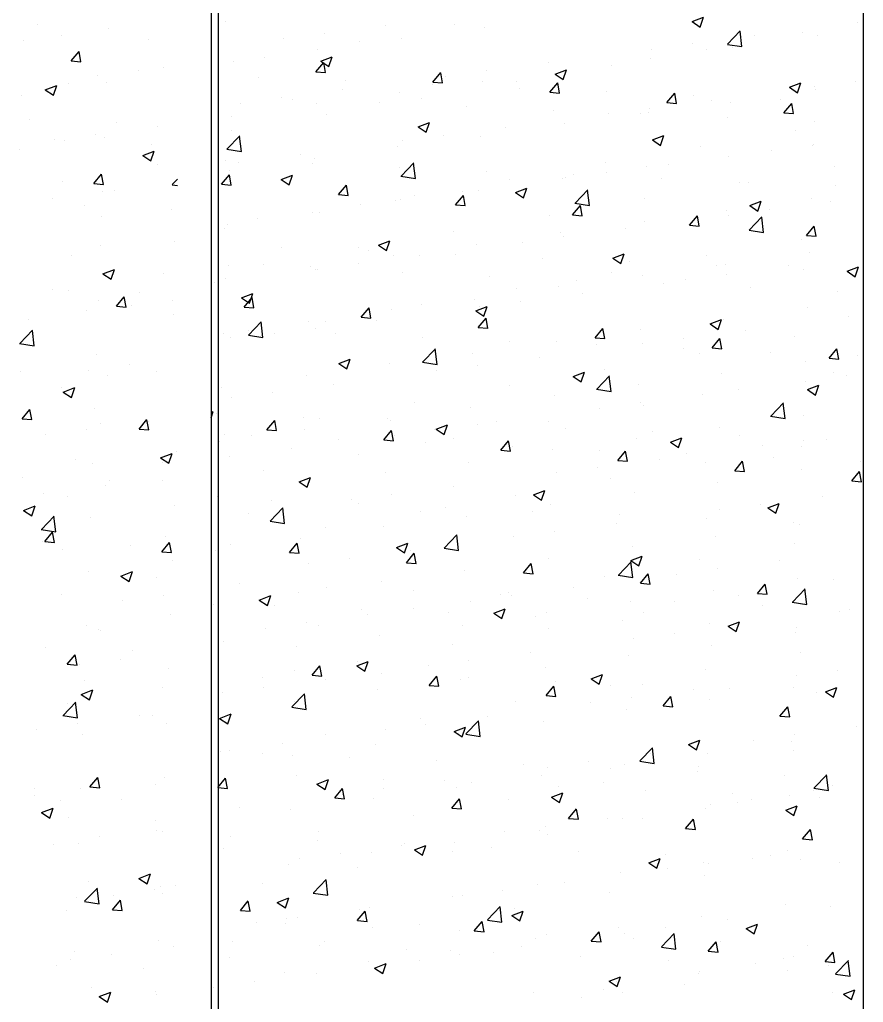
# Model space of a CAD drawing. Header units: millimetres. Extents: x 331487 to 517269, y 198509 to 399936.
# Drawn here: x 419828 to 420346, y 396058 to 396661 of the extents above; entities that cross this region are included whole.
import ezdxf

# ---------------------------------------------------------------- set-up
doc = ezdxf.new("R2010")
doc.units = ezdxf.units.MM
doc.header["$MEASUREMENT"] = 0
doc.layers.add('9th_Column', color=2, linetype='Continuous', lineweight=25)
doc.layers.add('COLUMN', color=6, linetype='Continuous')

msp = doc.modelspace()

# ---------------------------------------------------------------- linework, layer by layer
at = {"layer": '9th_Column'}
msp.add_line((419950.13, 398049.03), (419950.13, 392649.03), dxfattribs=at)
at = {"layer": 'COLUMN'}
for p, q in [((419945.71, 399936.48), (419945.71, 381283.05)), ((420345.71, 381283.05), (420345.71, 399936.48))]:
    msp.add_line(p, q, dxfattribs=at)
at = {"layer": 'COLUMN', "color": 2, "linetype": 'Continuous'}
for p, q in [((420240.71, 396659.58), (420247.71, 396662.27)), ((420245.68, 396656.22), (420247.71, 396662.27)), ((419839.28, 396657.57), (419839.28, 396657.57)), ((419882.83, 396655.32), (419882.83, 396655.32)), ((419954.35, 396659.47), (419954.35, 396659.47)), ((420052.89, 396657.18), (420052.89, 396657.18)), ((420094.94, 396657.54), (420094.94, 396657.54)), ((420113.16, 396655.89), (420113.16, 396655.89)), ((420240.71, 396659.58), (420245.68, 396656.23)), ((420341.87, 396659.24), (420341.87, 396659.24)), ((419854.01, 396650.9), (419854.01, 396650.9)), ((420015.02, 396652.19), (420015.02, 396652.19)), ((420062.65, 396649.48), (420062.65, 396649.48)), ((420262.42, 396645.68), (420270.21, 396653.8)), ((420271.23, 396644.21), (420270.12, 396653.7)), ((420278.71, 396650.93), (420278.71, 396650.93)), ((420308.09, 396652.57), (420308.09, 396652.57)), ((420317.68, 396651.03), (420317.68, 396651.03)), ((419830.89, 396647.82), (419830.89, 396647.82)), ((419907.39, 396648.65), (419907.39, 396648.65)), ((419989.99, 396648.9), (419989.99, 396648.9)), ((420036.63, 396647.53), (420036.63, 396647.53)), ((420240.84, 396645.94), (420240.84, 396645.94)), ((420262.34, 396645.59), (420271.23, 396644.21)), ((420265.74, 396643.54), (420265.74, 396643.54)), ((419859.96, 396635.48), (419864.78, 396641.22)), ((419865.93, 396634.95), (419864.78, 396641.22)), ((419978.31, 396637.52), (419978.31, 396637.52)), ((420011.31, 396642.44), (420011.31, 396642.44)), ((420012.97, 396635.34), (420019.98, 396638.02)), ((420017.94, 396631.98), (420019.97, 396638.02)), ((420215.8, 396642.65), (420215.8, 396642.65)), ((420249.77, 396642.56), (420249.77, 396642.56)), ((419859.96, 396635.48), (419865.94, 396634.96)), ((419916.85, 396631.53), (419916.85, 396631.53)), ((419959.37, 396634.95), (419959.37, 396634.95)), ((420010.04, 396628.79), (420014.86, 396634.53)), ((420012.97, 396635.34), (420017.95, 396631.98)), ((420016.01, 396628.26), (420014.85, 396634.52)), ((420152.65, 396634.33), (420152.65, 396634.33)), ((420191.45, 396632.55), (420191.45, 396632.55)), ((420215.23, 396637.14), (420215.23, 396637.14)), ((419876.13, 396626.45), (419876.13, 396626.45)), ((419901.16, 396629.74), (419901.16, 396629.74)), ((419974.63, 396625.48), (419974.63, 396625.48)), ((420010.04, 396628.79), (420016.01, 396628.26)), ((420081.76, 396622.51), (420086.58, 396628.26)), ((420087.73, 396621.98), (420086.58, 396628.25)), ((420089.74, 396626.05), (420089.74, 396626.05)), ((420114.78, 396629.35), (420114.78, 396629.35)), ((420156.69, 396627.33), (420163.69, 396630.02)), ((420156.69, 396627.33), (420161.66, 396623.97)), ((420161.66, 396623.97), (420163.68, 396630.01)), ((420163.88, 396630.09), (420163.88, 396630.09)), ((419844.12, 396617.79), (419851.12, 396620.48)), ((419849.09, 396614.44), (419851.12, 396620.48)), ((419858.53, 396621.52), (419858.53, 396621.52)), ((419881.61, 396622.03), (419881.61, 396622.03)), ((420028.01, 396623.22), (420028.01, 396623.22)), ((420081.39, 396620.97), (420081.39, 396620.97)), ((420081.76, 396622.51), (420087.74, 396621.99)), ((420111.95, 396622.6), (420111.95, 396622.6)), ((420133.14, 396622.54), (420133.14, 396622.54)), ((420153.49, 396616.24), (420158.31, 396621.98)), ((420159.46, 396615.71), (420158.3, 396621.97)), ((420300.4, 396619.32), (420307.4, 396622.01)), ((420300.4, 396619.32), (420305.37, 396615.96)), ((420305.37, 396615.96), (420307.4, 396622.01)), ((420315.56, 396619.8), (420315.56, 396619.8)), ((420340.59, 396623.1), (420340.59, 396623.1)), ((419829.67, 396614.53), (419829.67, 396614.53)), ((419844.12, 396617.79), (419849.09, 396614.44)), ((420026.59, 396617.74), (420026.59, 396617.74)), ((420061.44, 396616.19), (420061.44, 396616.19)), ((420134.78, 396618.71), (420134.78, 396618.71)), ((420153.49, 396616.24), (420159.46, 396615.71)), ((420188.16, 396616.46), (420188.16, 396616.46)), ((420225.21, 396609.96), (420230.03, 396615.71)), ((420231.19, 396609.43), (420230.03, 396615.7)), ((420241.54, 396614.2), (420241.54, 396614.2)), ((420316.46, 396617.75), (420316.46, 396617.75)), ((419963.68, 396609.45), (419963.68, 396609.45)), ((419988.71, 396612.75), (419988.71, 396612.75)), ((419995.71, 396612.05), (419995.71, 396612.05)), ((420010.09, 396609.15), (420010.09, 396609.15)), ((420049.1, 396609.79), (420049.1, 396609.79)), ((420074.82, 396612.53), (420074.82, 396612.53)), ((420102.48, 396607.54), (420102.48, 396607.54)), ((420225.21, 396609.96), (420231.19, 396609.44)), ((420252.4, 396611.49), (420252.4, 396611.49)), ((420264.52, 396610.25), (420264.52, 396610.25)), ((420294.92, 396611.95), (420294.92, 396611.95)), ((420296.94, 396603.69), (420301.76, 396609.43)), ((420302.91, 396603.16), (420301.76, 396609.42)), ((419958.15, 396601.66), (419958.15, 396601.66)), ((420016.5, 396602.52), (420016.5, 396602.52)), ((420155.86, 396605.28), (420155.86, 396605.28)), ((420189.5, 396603.21), (420189.5, 396603.21)), ((420209.24, 396603.03), (420209.24, 396603.03)), ((420214.01, 396603.85), (420214.01, 396603.85)), ((420214.53, 396606.5), (420214.53, 396606.5)), ((420296.94, 396603.69), (420302.92, 396603.16)), ((419834.53, 396599.8), (419834.53, 396599.8)), ((419887.91, 396597.55), (419887.91, 396597.55)), ((419912.73, 396595.29), (419912.73, 396595.29)), ((420072.66, 396595.07), (420079.67, 396597.76)), ((420072.66, 396595.07), (420077.64, 396591.72)), ((420077.63, 396591.72), (420079.66, 396597.76)), ((420162.67, 396596.8), (420162.67, 396596.8)), ((420262.63, 396600.77), (420262.63, 396600.77)), ((420316.01, 396598.51), (420316.01, 396598.51)), ((419874.85, 396590.3), (419874.85, 396590.3)), ((419955.51, 396581.37), (419963.3, 396589.49)), ((419958.18, 396592.51), (419958.18, 396592.51)), ((419964.31, 396579.9), (419963.21, 396589.4)), ((420088.47, 396589.91), (420088.47, 396589.91)), ((420110.73, 396589.31), (420110.73, 396589.31)), ((420126.34, 396594.89), (420126.34, 396594.89)), ((420216.38, 396587.07), (420223.38, 396589.75)), ((420221.35, 396583.71), (420223.37, 396589.75)), ((420303.96, 396592.91), (420303.96, 396592.91)), ((419849.82, 396587.01), (419849.82, 396587.01)), ((419855.62, 396586.37), (419855.62, 396586.37)), ((419880.4, 396588.74), (419880.4, 396588.74)), ((419909, 396584.11), (419909, 396584.11)), ((420063.43, 396586.61), (420063.43, 396586.61)), ((420216.38, 396587.07), (420221.35, 396583.71)), ((420314.29, 396583.66), (420314.29, 396583.66)), ((420315.25, 396584.46), (420315.25, 396584.46)), ((419828.46, 396581.24), (419828.46, 396581.24)), ((419903.81, 396577.53), (419910.81, 396580.22)), ((419903.81, 396577.53), (419908.78, 396574.18)), ((419908.78, 396574.17), (419910.81, 396580.22)), ((419955.42, 396581.28), (419964.32, 396579.9)), ((420000.28, 396578.3), (420000.28, 396578.3)), ((420060.22, 396582.91), (420060.22, 396582.91)), ((420245.64, 396582.9), (420245.64, 396582.9)), ((420289.25, 396580.36), (420289.25, 396580.36)), ((419912.72, 396571.86), (419912.72, 396571.86)), ((419954.73, 396574.65), (419954.73, 396574.65)), ((419962.41, 396573.31), (419962.41, 396573.31)), ((420008.12, 396572.39), (420008.12, 396572.39)), ((420008.88, 396575.86), (420008.88, 396575.86)), ((420062.23, 396564.82), (420070.02, 396572.94)), ((420071.04, 396563.35), (420069.93, 396572.84)), ((420187.33, 396572.89), (420187.33, 396572.89)), ((420226.1, 396572.05), (420226.1, 396572.05)), ((420263.31, 396576.96), (420263.31, 396576.96)), ((419873.84, 396560.26), (419878.66, 396566)), ((419879.81, 396559.73), (419878.65, 396566)), ((419952.18, 396559.84), (419957.01, 396565.59)), ((419956.94, 396568.37), (419956.94, 396568.37)), ((419958.16, 396559.31), (419957, 396565.58)), ((419988.64, 396562.82), (419995.64, 396565.51)), ((419993.61, 396559.46), (419995.64, 396565.51)), ((420061.5, 396570.14), (420061.5, 396570.14)), ((420114.88, 396567.88), (420114.88, 396567.88)), ((420168.26, 396565.63), (420168.26, 396565.63)), ((420188.22, 396567.06), (420188.22, 396567.06)), ((420212.8, 396570.56), (420212.8, 396570.56)), ((420327.92, 396570.95), (420327.92, 396570.95)), ((419854.4, 396561.85), (419854.4, 396561.85)), ((419873.84, 396560.26), (419879.81, 396559.74)), ((419921.84, 396559.57), (419925.13, 396559.06)), ((419921.93, 396559.66), (419925.13, 396563)), ((419952.18, 396559.84), (419958.16, 396559.32)), ((419988.64, 396562.82), (419993.62, 396559.47)), ((420023.91, 396553.57), (420028.73, 396559.31)), ((420029.88, 396553.04), (420028.73, 396559.3)), ((420062.15, 396564.73), (420071.04, 396563.35)), ((420129.01, 396562.88), (420129.01, 396562.88)), ((420161.45, 396563.52), (420161.45, 396563.52)), ((420163.19, 396563.76), (420163.19, 396563.76)), ((420221.65, 396563.37), (420221.65, 396563.37)), ((420269.61, 396560.94), (420269.61, 396560.94)), ((420275.03, 396561.12), (420275.03, 396561.12)), ((419879.18, 396555.45), (419879.18, 396555.45)), ((419886.42, 396555.85), (419886.42, 396555.85)), ((420023.91, 396553.57), (420029.89, 396553.04)), ((420095.64, 396547.29), (420100.46, 396553.04)), ((420100.04, 396555.45), (420100.04, 396555.45)), ((420101.61, 396546.76), (420100.45, 396553.03)), ((420109.51, 396556.02), (420109.51, 396556.02)), ((420132.36, 396554.81), (420139.36, 396557.5)), ((420132.36, 396554.81), (420137.33, 396551.46)), ((420137.32, 396551.46), (420139.35, 396557.5)), ((420168.96, 396548.27), (420176.75, 396556.38)), ((420177.76, 396546.8), (420176.66, 396556.29)), ((420328.41, 396558.86), (420328.41, 396558.86)), ((419848.55, 396550.86), (419848.55, 396550.86)), ((420037.13, 396547.17), (420037.13, 396547.17)), ((420059, 396549.62), (420059, 396549.62)), ((420062.16, 396550.46), (420062.16, 396550.46)), ((420070.69, 396552.87), (420070.69, 396552.87)), ((420095.64, 396547.29), (420101.61, 396546.77)), ((420168.87, 396548.17), (420177.76, 396546.79)), ((420211.29, 396550.93), (420211.29, 396550.93)), ((420276.07, 396546.8), (420283.07, 396549.49)), ((420281.04, 396543.45), (420283.07, 396549.49)), ((420314.03, 396551.17), (420314.03, 396551.17)), ((420325.85, 396549.2), (420325.85, 396549.2)), ((419868.02, 396546.72), (419868.02, 396546.72)), ((419921.4, 396544.46), (419921.4, 396544.46)), ((420007.66, 396542.57), (420007.66, 396542.57)), ((420012.37, 396542.85), (420012.37, 396542.85)), ((420152.97, 396540.92), (420152.97, 396540.92)), ((420167.36, 396541.02), (420172.18, 396546.76)), ((420167.36, 396541.02), (420173.34, 396540.49)), ((420173.34, 396540.49), (420172.18, 396546.75)), ((420262.09, 396543.67), (420262.09, 396543.67)), ((420262.95, 396540.92), (420262.95, 396540.92)), ((420276.07, 396546.8), (420281.04, 396543.45)), ((420287.98, 396544.22), (420287.98, 396544.22)), ((419878.36, 396539.9), (419878.36, 396539.9)), ((419955.72, 396535.08), (419955.72, 396535.08)), ((419973.97, 396538.85), (419973.97, 396538.85)), ((420211.58, 396537.27), (420211.58, 396537.27)), ((420239.09, 396534.74), (420243.91, 396540.49)), ((420245.06, 396534.21), (420243.91, 396540.48)), ((420275.68, 396531.71), (420283.47, 396539.83)), ((420284.49, 396530.24), (420283.38, 396539.74)), ((419954.05, 396532.84), (419954.05, 396532.84)), ((420094.65, 396530.91), (420094.65, 396530.91)), ((420160.24, 396530.23), (420160.24, 396530.23)), ((420199.79, 396532.61), (420199.79, 396532.61)), ((420239.09, 396534.74), (420245.07, 396534.22)), ((420275.59, 396531.62), (420284.49, 396530.24)), ((420310.81, 396528.47), (420315.64, 396534.21)), ((420316.79, 396527.94), (420315.63, 396534.2)), ((419923.27, 396524.72), (419923.27, 396524.72)), ((420048.33, 396522.56), (420055.33, 396525.25)), ((420053.3, 396519.2), (420055.33, 396525.25)), ((420136.88, 396524.32), (420136.88, 396524.32)), ((420161.92, 396527.62), (420161.92, 396527.62)), ((420307.8, 396525.94), (420307.8, 396525.94)), ((420310.81, 396528.47), (420316.79, 396527.94)), ((419877.96, 396522.16), (419877.96, 396522.16)), ((419988.64, 396521.29), (419988.64, 396521.29)), ((420036.33, 396520.9), (420036.33, 396520.9)), ((420042.03, 396519.04), (420042.03, 396519.04)), ((420048.33, 396522.56), (420053.31, 396519.2)), ((420095.41, 396516.78), (420095.41, 396516.78)), ((420108.3, 396522.73), (420108.3, 396522.73)), ((420192.05, 396514.55), (420199.05, 396517.24)), ((420197.02, 396511.19), (420199.04, 396517.24)), ((420312.81, 396517.88), (420312.81, 396517.88)), ((419860.11, 396516.4), (419860.11, 396516.4)), ((419978.01, 396510.89), (419978.01, 396510.89)), ((420035.86, 396511.02), (420035.86, 396511.02)), ((420057.79, 396516.33), (420057.79, 396516.33)), ((420073.73, 396516.01), (420073.73, 396516.01)), ((420148.79, 396514.53), (420148.79, 396514.53)), ((420192.05, 396514.55), (420197.02, 396511.2)), ((420202.17, 396512.27), (420202.17, 396512.27)), ((420249.48, 396515.93), (420249.48, 396515.93)), ((419879.48, 396505.02), (419886.48, 396507.7)), ((419879.48, 396505.02), (419884.45, 396501.66)), ((419884.45, 396501.66), (419886.47, 396507.7)), ((419916.55, 396504.9), (419916.55, 396504.9)), ((419956.35, 396510.12), (419956.35, 396510.12)), ((420006.44, 396509.29), (420006.44, 396509.29)), ((420009.73, 396507.86), (420009.73, 396507.86)), ((420010.82, 396507.73), (420010.82, 396507.73)), ((420063.11, 396505.61), (420063.11, 396505.61)), ((420191.16, 396505.92), (420191.16, 396505.92)), ((420255.55, 396510.02), (420255.55, 396510.02)), ((420260.88, 396510.38), (420260.88, 396510.38)), ((420261.67, 396504.77), (420261.67, 396504.77)), ((420299.55, 396509.76), (420299.55, 396509.76)), ((420308.94, 396507.76), (420308.94, 396507.76)), ((420335.76, 396506.54), (420342.76, 396509.23)), ((420335.76, 396506.54), (420340.73, 396503.19)), ((420340.73, 396503.19), (420342.76, 396509.23)), ((419947.67, 396499.41), (419947.67, 396499.41)), ((419954.51, 396501.79), (419954.51, 396501.79)), ((420116.49, 396503.35), (420116.49, 396503.35)), ((420169.88, 396501.09), (420169.88, 396501.09)), ((420210.36, 396503.98), (420210.36, 396503.98)), ((420223.26, 396498.84), (420223.26, 396498.84)), ((420236.64, 396501.48), (420236.64, 396501.48)), ((419848.55, 396495.62), (419848.55, 396495.62)), ((419858.23, 396494.89), (419858.23, 396494.89)), ((419901.93, 396493.36), (419901.93, 396493.36)), ((419964.31, 396490.31), (419971.31, 396492.99)), ((419969.28, 396486.95), (419971.31, 396492.99)), ((420132.84, 396495.91), (420132.84, 396495.91)), ((420159.02, 396496.94), (420159.02, 396496.94)), ((420173.48, 396493.16), (420173.48, 396493.16)), ((420276.64, 396496.58), (420276.64, 396496.58)), ((420330.02, 396494.33), (420330.02, 396494.33)), ((419876.75, 396488.87), (419876.75, 396488.87)), ((419887.71, 396485.04), (419892.53, 396490.79)), ((419893.68, 396484.51), (419892.53, 396490.78)), ((419921.99, 396488.57), (419921.99, 396488.57)), ((419964.31, 396490.31), (419969.29, 396486.95)), ((419966.06, 396484.62), (419970.88, 396490.37)), ((419972.03, 396484.09), (419970.88, 396490.36)), ((420107.08, 396489.44), (420107.08, 396489.44)), ((420135.61, 396488.18), (420135.61, 396488.18)), ((419869.63, 396482.18), (419869.63, 396482.18)), ((419887.71, 396485.04), (419893.69, 396484.52)), ((419896.96, 396485.28), (419896.96, 396485.28)), ((419966.06, 396484.62), (419972.04, 396484.1)), ((420037.79, 396478.35), (420042.61, 396484.09)), ((420043.76, 396477.82), (420042.6, 396484.09)), ((420056.57, 396483.04), (420056.57, 396483.04)), ((420074.52, 396485.9), (420074.52, 396485.9)), ((420108.02, 396482.3), (420115.03, 396484.99)), ((420108.02, 396482.3), (420113, 396478.94)), ((420110.58, 396484.88), (420110.58, 396484.88)), ((420112.99, 396478.94), (420115.02, 396484.98)), ((420311.6, 396484.59), (420311.6, 396484.59)), ((419833.8, 396476.96), (419833.8, 396476.96)), ((419923.01, 396479.93), (419923.01, 396479.93)), ((419968.77, 396467.41), (419976.56, 396475.52)), ((419977.57, 396465.94), (419976.47, 396475.43)), ((420005.23, 396476), (420005.23, 396476)), ((420016.2, 396475.89), (420016.2, 396475.89)), ((420037.79, 396478.35), (420043.76, 396477.83)), ((420047.42, 396476.57), (420047.42, 396476.57)), ((420109.51, 396472.07), (420114.33, 396477.82)), ((420115.49, 396471.54), (420114.33, 396477.81)), ((420251.74, 396474.29), (420258.74, 396476.98)), ((420256.71, 396470.93), (420258.73, 396476.98)), ((420259.66, 396477.09), (420259.66, 396477.09)), ((420336.39, 396478.63), (420336.39, 396478.63)), ((419828.46, 396462.25), (419836.25, 396470.37)), ((419837.27, 396460.78), (419836.16, 396470.28)), ((419968.75, 396470.46), (419968.75, 396470.46)), ((420009.55, 396471.58), (420009.55, 396471.58)), ((420109.51, 396472.07), (420115.49, 396471.55)), ((420181.24, 396465.8), (420186.06, 396471.54)), ((420187.21, 396465.27), (420186.05, 396471.54)), ((420209.15, 396470.69), (420209.15, 396470.69)), ((420251.74, 396474.29), (420256.71, 396470.93)), ((420273.24, 396470.32), (420273.24, 396470.32)), ((419953.29, 396468.5), (419953.29, 396468.5)), ((419957.89, 396465.88), (419957.89, 396465.88)), ((419968.68, 396467.31), (419977.57, 396465.93)), ((419984.51, 396468.29), (419984.51, 396468.29)), ((420022.13, 396468.21), (420022.13, 396468.21)), ((420075.51, 396465.95), (420075.51, 396465.95)), ((420128.9, 396463.7), (420128.9, 396463.7)), ((420157.8, 396463.65), (420157.8, 396463.65)), ((420181.24, 396465.8), (420187.21, 396465.27)), ((420235.37, 396465.33), (420235.37, 396465.33)), ((420252.96, 396459.52), (420257.78, 396465.27)), ((420258.94, 396458.99), (420257.78, 396465.26)), ((420303.67, 396466.28), (420303.67, 396466.28)), ((419828.38, 396462.16), (419837.27, 396460.78)), ((420075.49, 396450.85), (420083.28, 396458.97)), ((420084.3, 396449.38), (420083.19, 396458.88)), ((420182.28, 396461.44), (420182.28, 396461.44)), ((420210.33, 396462.04), (420210.33, 396462.04)), ((420235.66, 396459.19), (420235.66, 396459.19)), ((420252.96, 396459.52), (420258.94, 396459)), ((420289.04, 396456.93), (420289.04, 396456.93)), ((420324.69, 396453.25), (420329.51, 396458.99)), ((420330.66, 396452.72), (420329.51, 396458.98)), ((419875.53, 396455.58), (419875.53, 396455.58)), ((420024, 396450.04), (420031, 396452.73)), ((420028.97, 396446.69), (420031, 396452.73)), ((420075.4, 396450.76), (420084.3, 396449.38)), ((420105.87, 396456.15), (420105.87, 396456.15)), ((420147.18, 396453.72), (420147.18, 396453.72)), ((420245.35, 396456.27), (420245.35, 396456.27)), ((420310.38, 396451.3), (420310.38, 396451.3)), ((420324.69, 396453.25), (420330.67, 396452.72)), ((420342.42, 396454.67), (420342.42, 396454.67)), ((419828.65, 396444.79), (419828.65, 396444.79)), ((419870.65, 396445.84), (419870.65, 396445.84)), ((419895.69, 396449.13), (419895.69, 396449.13)), ((419912.42, 396445.23), (419912.42, 396445.23)), ((420024, 396450.04), (420028.98, 396446.69)), ((420055.36, 396449.75), (420055.36, 396449.75)), ((420084.27, 396445.44), (420084.27, 396445.44)), ((420109.3, 396448.74), (420109.3, 396448.74)), ((420167.71, 396442.04), (420174.72, 396444.72)), ((420172.68, 396438.68), (420174.71, 396444.72)), ((420187.03, 396446.26), (420187.03, 396446.26)), ((419882.03, 396442.53), (419882.03, 396442.53)), ((420004.01, 396442.71), (420004.01, 396442.71)), ((420167.71, 396442.04), (420172.69, 396438.68)), ((420182.22, 396434.3), (420190.01, 396442.42)), ((420191.02, 396432.83), (420189.92, 396442.33)), ((420258.44, 396443.8), (420258.44, 396443.8)), ((420310.09, 396439.19), (420310.09, 396439.19)), ((420327.63, 396444.32), (420327.63, 396444.32)), ((420335.12, 396442.49), (420335.12, 396442.49)), ((419854.1, 396435.22), (419854.1, 396435.22)), ((419855.15, 396432.5), (419862.15, 396435.19)), ((419855.15, 396432.5), (419860.12, 396429.15)), ((419860.12, 396429.14), (419862.14, 396435.19)), ((419952.07, 396435.21), (419952.07, 396435.21)), ((420021.11, 396437.13), (420021.11, 396437.13)), ((420128.71, 396436.25), (420128.71, 396436.25)), ((420182.13, 396434.21), (420191.02, 396432.83)), ((420207.93, 396437.4), (420207.93, 396437.4)), ((420269.31, 396434.31), (420269.31, 396434.31)), ((420311.43, 396434.03), (420318.43, 396436.71)), ((420311.43, 396434.03), (420316.4, 396430.67)), ((420316.4, 396430.67), (420318.42, 396436.71)), ((419958.21, 396428.85), (419958.21, 396428.85)), ((419983.24, 396432.14), (419983.24, 396432.14)), ((420156.59, 396430.36), (420156.59, 396430.36)), ((420246.93, 396430.88), (420246.93, 396430.88)), ((419829.86, 396416.1), (419834.68, 396421.84)), ((419835.83, 396415.57), (419834.68, 396421.83)), ((419874.32, 396422.29), (419874.32, 396422.29)), ((419945.71, 396419.99), (419946.98, 396420.48)), ((419945.71, 396416.7), (419946.98, 396420.48)), ((420070.39, 396426.24), (420070.39, 396426.24)), ((420104.65, 396422.86), (420104.65, 396422.86)), ((420184.02, 396422.6), (420184.02, 396422.6)), ((420209.06, 396425.89), (420209.06, 396425.89)), ((420210.99, 396424.3), (420210.99, 396424.3)), ((420288.94, 396417.75), (420296.73, 396425.87)), ((420297.74, 396416.28), (420296.64, 396425.78)), ((419829.86, 396416.1), (419835.84, 396415.57)), ((419901.59, 396409.82), (419906.41, 396415.57)), ((419907.56, 396409.29), (419906.4, 396415.56)), ((419907.25, 396414.68), (419907.25, 396414.68)), ((419949.27, 396419.36), (419949.27, 396419.36)), ((419979.93, 396409.4), (419984.76, 396415.15)), ((419985.91, 396408.87), (419984.75, 396415.14)), ((420002.66, 396417.11), (420002.66, 396417.11)), ((420012.08, 396416.23), (420012.08, 396416.23)), ((420054.14, 396416.46), (420054.14, 396416.46)), ((420056.04, 396414.85), (420056.04, 396414.85)), ((420288.85, 396417.66), (420297.75, 396416.28)), ((420309.17, 396418.01), (420309.17, 396418.01)), ((419869.38, 396409.69), (419869.38, 396409.69)), ((419878.06, 396413.27), (419878.06, 396413.27)), ((419901.59, 396409.82), (419907.56, 396409.3)), ((419979.93, 396409.4), (419985.91, 396408.88)), ((420002.8, 396409.42), (420002.8, 396409.42)), ((420051.66, 396403.13), (420056.48, 396408.87)), ((420057.63, 396402.6), (420056.48, 396408.87)), ((420083, 396409.3), (420083, 396409.3)), ((420083.69, 396409.78), (420090.69, 396412.47)), ((420083.69, 396409.78), (420088.67, 396406.43)), ((420088.66, 396406.43), (420090.69, 396412.47)), ((420109.42, 396412.6), (420109.42, 396412.6)), ((420120.87, 396414.28), (420120.87, 396414.28)), ((420152.67, 396414.29), (420152.67, 396414.29)), ((420162.8, 396410.34), (420162.8, 396410.34)), ((420257.23, 396410.51), (420257.23, 396410.51)), ((419844.35, 396406.4), (419844.35, 396406.4)), ((419953.76, 396406.21), (419953.76, 396406.21)), ((419970.36, 396405.93), (419970.36, 396405.93)), ((420023.74, 396403.68), (420023.74, 396403.68)), ((420051.66, 396403.13), (420057.64, 396402.61)), ((420057.96, 396406), (420057.96, 396406)), ((420094.36, 396404.28), (420094.36, 396404.28)), ((420123.39, 396396.85), (420128.21, 396402.6)), ((420129.36, 396396.32), (420128.2, 396402.59)), ((420206.72, 396404.11), (420206.72, 396404.11)), ((420216.19, 396408.09), (420216.19, 396408.09)), ((420227.41, 396401.77), (420234.41, 396404.46)), ((420232.37, 396398.42), (420234.4, 396404.46)), ((420269.57, 396405.83), (420269.57, 396405.83)), ((420308.81, 396403.05), (420308.81, 396403.05)), ((420322.95, 396403.58), (420322.95, 396403.58)), ((419950.86, 396401.92), (419950.86, 396401.92)), ((419994.81, 396397.69), (419994.81, 396397.69)), ((420077.12, 396401.42), (420077.12, 396401.42)), ((420123.39, 396396.85), (420129.36, 396396.33)), ((420130.51, 396399.16), (420130.51, 396399.16)), ((420155.37, 396397.07), (420155.37, 396397.07)), ((420183.89, 396396.91), (420183.89, 396396.91)), ((420195.11, 396390.58), (420199.93, 396396.32)), ((420201.09, 396390.05), (420199.93, 396396.32)), ((420227.41, 396401.77), (420232.38, 396398.42)), ((420283.78, 396399.75), (420283.78, 396399.75)), ((420307.5, 396399.32), (420307.5, 396399.32)), ((419862.56, 396391.43), (419862.56, 396391.43)), ((419914.84, 396392.24), (419921.84, 396394.93)), ((419914.84, 396392.24), (419919.81, 396388.88)), ((419919.81, 396388.88), (419921.83, 396394.93)), ((419924.44, 396396.04), (419924.44, 396396.04)), ((419956.93, 396392.7), (419956.93, 396392.7)), ((420036.04, 396394.27), (420036.04, 396394.27)), ((420195.11, 396390.58), (420201.09, 396390.06)), ((420220.62, 396391.44), (420220.62, 396391.44)), ((420237.27, 396394.65), (420237.27, 396394.65)), ((420290.65, 396392.4), (420290.65, 396392.4)), ((419873.1, 396389), (419873.1, 396389)), ((419915.94, 396389.18), (419915.94, 396389.18)), ((419977.72, 396384.26), (419977.72, 396384.26)), ((420103.43, 396389.57), (420103.43, 396389.57)), ((420182.75, 396386.45), (420182.75, 396386.45)), ((420249.18, 396389.3), (420249.18, 396389.3)), ((420266.84, 396384.3), (420271.66, 396390.05)), ((420266.84, 396384.3), (420272.82, 396383.78)), ((420272.81, 396383.77), (420271.66, 396390.04)), ((420307.95, 396384.72), (420307.95, 396384.72)), ((420344.04, 396390.14), (420344.04, 396390.14)), ((419830.26, 396380.25), (419830.26, 396380.25)), ((419916.26, 396378.27), (419916.26, 396378.27)), ((419999.67, 396377.53), (420006.67, 396380.22)), ((420004.64, 396374.17), (420006.67, 396380.22)), ((420052.92, 396383.17), (420052.92, 396383.17)), ((420157.72, 396383.16), (420157.72, 396383.16)), ((420190.86, 396379.29), (420190.86, 396379.29)), ((420338.56, 396378.03), (420343.39, 396383.77)), ((420344.54, 396377.5), (420343.38, 396383.77)), ((419880.95, 396375.24), (419880.95, 396375.24)), ((419883.64, 396378), (419883.64, 396378)), ((419999.67, 396377.53), (420004.64, 396374.17)), ((420001.58, 396376.13), (420001.58, 396376.13)), ((420094.56, 396374.84), (420094.56, 396374.84)), ((420143.38, 396369.52), (420150.38, 396372.21)), ((420148.35, 396366.16), (420150.38, 396372.21)), ((420256.01, 396377.22), (420256.01, 396377.22)), ((420338.56, 396378.03), (420344.54, 396377.51)), ((419843.07, 396370.25), (419843.07, 396370.25)), ((419857.94, 396368.26), (419857.94, 396368.26)), ((419949.64, 396368.63), (419949.64, 396368.63)), ((419982.76, 396366.28), (419982.76, 396366.28)), ((420031.66, 396366.56), (420031.66, 396366.56)), ((420056.69, 396369.85), (420056.69, 396369.85)), ((420132.55, 396369.28), (420132.55, 396369.28)), ((420143.38, 396369.52), (420148.36, 396366.17)), ((420205.5, 396370.82), (420205.5, 396370.82)), ((420320.38, 396368.59), (420320.38, 396368.59)), ((419830.81, 396359.99), (419837.82, 396362.67)), ((419835.78, 396356.63), (419837.81, 396362.67)), ((419923.23, 396362.75), (419923.23, 396362.75)), ((419982.03, 396353.44), (419989.82, 396361.56)), ((419990.83, 396351.97), (419989.73, 396361.47)), ((420036.14, 396364.02), (420036.14, 396364.02)), ((420089.53, 396361.77), (420089.53, 396361.77)), ((420154.16, 396363.78), (420154.16, 396363.78)), ((420257.47, 396360.31), (420257.47, 396360.31)), ((420282.51, 396363.61), (420282.51, 396363.61)), ((420287.1, 396361.51), (420294.1, 396364.2)), ((420287.1, 396361.51), (420292.07, 396358.16)), ((420292.07, 396358.16), (420294.09, 396364.2)), ((419830.81, 396359.99), (419835.79, 396356.63)), ((419841.72, 396348.29), (419849.51, 396356.41)), ((419850.53, 396346.82), (419849.42, 396356.32)), ((419871.88, 396355.71), (419871.88, 396355.71)), ((419968.5, 396358.24), (419968.5, 396358.24)), ((420074.23, 396359.27), (420074.23, 396359.27)), ((420102.22, 396356.28), (420102.22, 396356.28)), ((420142.91, 396359.51), (420142.91, 396359.51)), ((420196.29, 396357.26), (420196.29, 396357.26)), ((420249.67, 396355), (420249.67, 396355)), ((419841.63, 396348.2), (419850.53, 396346.82)), ((419981.94, 396353.35), (419990.83, 396351.97)), ((420015.91, 396349.26), (420015.91, 396349.26)), ((420051.71, 396349.88), (420051.71, 396349.88)), ((420194.32, 396352), (420194.32, 396352)), ((420303.06, 396352.74), (420303.06, 396352.74)), ((420306.73, 396351.43), (420306.73, 396351.43)), ((419843.73, 396340.88), (419848.56, 396346.62)), ((419849.71, 396340.35), (419848.55, 396346.61)), ((419917.79, 396344.11), (419917.79, 396344.11)), ((420000.36, 396342.84), (420000.36, 396342.84)), ((420088.75, 396336.89), (420096.54, 396345.01)), ((420097.55, 396335.42), (420096.45, 396344.92)), ((420131.41, 396343.71), (420131.41, 396343.71)), ((420156.44, 396347.01), (420156.44, 396347.01)), ((420254.8, 396343.93), (420254.8, 396343.93)), ((419842.66, 396340.6), (419842.66, 396340.6)), ((419843.73, 396340.88), (419849.71, 396340.35)), ((419896.05, 396338.34), (419896.05, 396338.34)), ((419915.46, 396334.6), (419920.28, 396340.35)), ((419921.43, 396334.07), (419920.28, 396340.34)), ((419957.59, 396339.25), (419957.59, 396339.25)), ((419993.81, 396334.18), (419998.63, 396339.93)), ((419999.78, 396333.65), (419998.63, 396339.92)), ((420059.36, 396337.27), (420066.36, 396339.96)), ((420059.36, 396337.27), (420064.33, 396333.91)), ((420064.33, 396333.91), (420066.36, 396339.95)), ((420088.66, 396336.8), (420097.56, 396335.42)), ((420204.28, 396337.53), (420204.28, 396337.53)), ((420303.37, 396339.65), (420303.37, 396339.65)), ((419854.64, 396335.8), (419854.64, 396335.8)), ((419915.46, 396334.6), (419921.44, 396334.08)), ((419948.43, 396335.34), (419948.43, 396335.34)), ((419993.81, 396334.19), (419999.79, 396333.66)), ((420030.38, 396330.41), (420030.38, 396330.41)), ((420065.54, 396327.91), (420070.36, 396333.66)), ((420068.26, 396335.4), (420068.26, 396335.4)), ((420071.51, 396327.38), (420070.35, 396333.65)), ((420152.94, 396330.49), (420152.94, 396330.49)), ((420203.07, 396329.26), (420210.08, 396331.95)), ((420208.04, 396325.9), (420210.07, 396331.95)), ((419922.01, 396329.46), (419922.01, 396329.46)), ((420005.35, 396327.12), (420005.35, 396327.12)), ((420065.54, 396327.91), (420071.51, 396327.39)), ((420137.26, 396321.63), (420142.08, 396327.38)), ((420143.24, 396321.1), (420142.08, 396327.37)), ((420195.47, 396320.34), (420203.26, 396328.46)), ((420203.07, 396329.26), (420208.05, 396325.9)), ((420204.28, 396318.87), (420203.17, 396328.37)), ((420245.05, 396329.64), (420245.05, 396329.64)), ((420256.2, 396324.17), (420256.2, 396324.17)), ((420294.07, 396329.15), (420294.07, 396329.15)), ((419870.67, 396322.42), (419870.67, 396322.42)), ((419890.5, 396319.72), (419897.51, 396322.41)), ((419890.51, 396319.72), (419895.48, 396316.37)), ((419895.47, 396316.37), (419897.5, 396322.41)), ((419912.13, 396318.6), (419912.13, 396318.6)), ((420101, 396322.99), (420101, 396322.99)), ((420137.26, 396321.63), (420143.24, 396321.11)), ((420186.74, 396319.63), (420186.74, 396319.63)), ((420195.39, 396320.25), (420204.28, 396318.87)), ((420208.99, 396315.36), (420213.81, 396321.1)), ((420214.96, 396314.83), (420213.81, 396321.1)), ((420231.17, 396320.87), (420231.17, 396320.87)), ((420305.52, 396318.14), (420305.52, 396318.14)), ((419963.29, 396315.18), (419963.29, 396315.18)), ((420016.67, 396312.92), (420016.67, 396312.92)), ((420050.49, 396316.59), (420050.49, 396316.59)), ((420168.01, 396312.56), (420168.01, 396312.56)), ((420208.99, 396315.36), (420214.96, 396314.84)), ((420280.71, 396309.08), (420285.53, 396314.83)), ((420286.69, 396308.55), (420285.53, 396314.82)), ((420327.33, 396317.69), (420327.33, 396317.69)), ((419853.81, 396308.59), (419853.81, 396308.59)), ((419916.52, 396307.96), (419916.52, 396307.96)), ((419975.34, 396305.01), (419982.34, 396307.7)), ((419980.31, 396301.66), (419982.34, 396307.7)), ((419999.15, 396309.55), (419999.15, 396309.55)), ((420070.05, 396310.67), (420070.05, 396310.67)), ((420123.44, 396308.41), (420123.44, 396308.41)), ((420128.42, 396309.62), (420128.42, 396309.62)), ((420130.14, 396307.57), (420130.14, 396307.57)), ((420176.82, 396306.16), (420176.82, 396306.16)), ((420253.58, 396310.64), (420253.58, 396310.64)), ((420269.02, 396307.68), (420269.02, 396307.68)), ((420280.71, 396309.08), (420286.69, 396308.56)), ((420302.2, 396303.79), (420309.99, 396311.9)), ((420311, 396302.32), (420309.9, 396311.81)), ((419891.49, 396304.67), (419891.49, 396304.67)), ((419947.21, 396302.05), (419947.21, 396302.05)), ((419975.34, 396305.01), (419980.31, 396301.66)), ((419984.37, 396301.75), (419984.37, 396301.75)), ((420105.1, 396304.27), (420105.1, 396304.27)), ((420203.07, 396304.24), (420203.07, 396304.24)), ((420230.2, 396303.9), (420230.2, 396303.9)), ((420283.58, 396301.64), (420283.58, 396301.64)), ((420302.11, 396303.69), (420311, 396302.31)), ((419920.8, 396296.17), (419920.8, 396296.17)), ((420037.76, 396299.49), (420037.76, 396299.49)), ((420041.95, 396295.96), (420041.95, 396295.96)), ((420070.1, 396299.61), (420070.1, 396299.61)), ((420091.14, 396297.23), (420091.14, 396297.23)), ((420119.05, 396297.01), (420126.05, 396299.69)), ((420119.05, 396297.01), (420124.03, 396293.65)), ((420124.02, 396293.65), (420126.05, 396299.69)), ((420144.52, 396294.98), (420144.52, 396294.98)), ((420151.72, 396297.2), (420151.72, 396297.2)), ((420210.7, 396297.67), (420210.7, 396297.67)), ((420330.92, 396298.02), (420330.92, 396298.02)), ((420336.96, 396299.39), (420336.96, 396299.39)), ((419869.45, 396289.13), (419869.45, 396289.13)), ((420004.08, 396290.97), (420004.08, 396290.97)), ((420011.78, 396289.6), (420011.78, 396289.6)), ((420099.79, 396289.7), (420099.79, 396289.7)), ((420197.9, 396292.72), (420197.9, 396292.72)), ((420251.28, 396290.47), (420251.28, 396290.47)), ((420262.76, 396289), (420269.77, 396291.68)), ((420262.76, 396289), (420267.74, 396285.64)), ((420267.73, 396285.64), (420269.76, 396291.68)), ((420267.77, 396289.71), (420267.77, 396289.71)), ((420304.67, 396288.21), (420304.67, 396288.21)), ((419876.57, 396287.24), (419876.57, 396287.24)), ((419877.77, 396286.64), (419877.77, 396286.64)), ((419979.04, 396287.68), (419979.04, 396287.68)), ((420049.28, 396283.3), (420049.28, 396283.3)), ((420152.38, 396287.66), (420152.38, 396287.66)), ((420229.89, 396284.72), (420229.89, 396284.72)), ((420304.3, 396284.85), (420304.3, 396284.85)), ((419844.28, 396276.07), (419844.28, 396276.07)), ((419953.46, 396279.59), (419953.46, 396279.59)), ((419997.93, 396276.26), (419997.93, 396276.26)), ((420094.06, 396277.65), (420094.06, 396277.65)), ((420204.86, 396281.43), (420204.86, 396281.43)), ((420252.36, 396277.35), (420252.36, 396277.35)), ((419857.61, 396265.66), (419862.43, 396271.4)), ((419863.58, 396265.13), (419862.43, 396271.4)), ((419897.66, 396273.81), (419897.66, 396273.81)), ((420141.7, 396273.11), (420141.7, 396273.11)), ((420201.85, 396270.95), (420201.85, 396270.95)), ((420307.21, 396272.69), (420307.21, 396272.69)), ((419857.61, 396265.66), (419863.59, 396265.13)), ((419865.18, 396265.23), (419865.18, 396265.23)), ((419890.21, 396268.52), (419890.21, 396268.52)), ((419945.99, 396268.76), (419945.99, 396268.76)), ((420007.68, 396258.97), (420012.51, 396264.71)), ((420013.66, 396258.44), (420012.5, 396264.7)), ((420035.03, 396264.75), (420042.03, 396267.44)), ((420035.03, 396264.75), (420040, 396261.4)), ((420035.74, 396267.64), (420035.74, 396267.64)), ((420040, 396261.4), (420042.03, 396267.44)), ((420078.8, 396264.83), (420078.8, 396264.83)), ((420103.83, 396268.13), (420103.83, 396268.13)), ((420150.51, 396263.91), (420150.51, 396263.91)), ((419919.58, 396262.88), (419919.58, 396262.88)), ((419996.78, 396262.09), (419996.78, 396262.09)), ((420007.68, 396258.97), (420013.66, 396258.44)), ((420050.16, 396259.84), (420050.16, 396259.84)), ((420079.41, 396252.69), (420084.23, 396258.44)), ((420085.38, 396252.16), (420084.23, 396258.43)), ((420178.74, 396256.74), (420185.74, 396259.43)), ((420183.71, 396253.39), (420185.74, 396259.43)), ((420248.89, 396262.68), (420248.89, 396262.68)), ((420304.61, 396258.58), (420304.61, 396258.58)), ((420329.65, 396261.88), (420329.65, 396261.88)), ((419868.24, 396255.84), (419868.24, 396255.84)), ((419977.42, 396257.63), (419977.42, 396257.63)), ((420015.64, 396256.52), (420015.64, 396256.52)), ((420079.41, 396252.69), (420085.39, 396252.17)), ((420098.57, 396256.41), (420098.57, 396256.41)), ((420103.54, 396257.58), (420103.54, 396257.58)), ((420151.14, 396246.42), (420155.96, 396252.16)), ((420157.11, 396245.88), (420155.95, 396252.15)), ((420156.92, 396255.32), (420156.92, 396255.32)), ((420178.74, 396256.74), (420183.72, 396253.39)), ((420190.57, 396252.66), (420190.57, 396252.66)), ((420210.3, 396253.07), (420210.3, 396253.07)), ((419866.17, 396247.21), (419873.18, 396249.9)), ((419866.17, 396247.21), (419871.15, 396243.85)), ((419871.14, 396243.85), (419873.17, 396249.9)), ((419915.96, 396251.64), (419915.96, 396251.64)), ((419952.73, 396248.24), (419952.73, 396248.24)), ((419977.77, 396251.53), (419977.77, 396251.53)), ((419995.28, 396239.48), (420003.07, 396247.6)), ((420004.09, 396238.01), (420002.98, 396247.51)), ((420048.06, 396250.01), (420048.06, 396250.01)), ((420151.14, 396246.42), (420157.11, 396245.89)), ((420222.86, 396240.14), (420227.68, 396245.89)), ((420228.84, 396239.61), (420227.68, 396245.88)), ((420241.46, 396250.27), (420241.46, 396250.27)), ((420263.69, 396250.81), (420263.69, 396250.81)), ((420303.09, 396251.56), (420303.09, 396251.56)), ((420317.07, 396248.56), (420317.07, 396248.56)), ((420322.45, 396248.74), (420329.46, 396251.42)), ((420322.46, 396248.74), (420327.43, 396245.38)), ((420327.42, 396245.38), (420329.45, 396251.42)), ((419854.98, 396234.32), (419862.77, 396242.44)), ((419857.64, 396241.63), (419857.64, 396241.63)), ((419863.78, 396232.86), (419862.68, 396242.35)), ((419996.72, 396242.97), (419996.72, 396242.97)), ((420132.25, 396242.65), (420132.25, 396242.65)), ((420178.55, 396241.99), (420178.55, 396241.99)), ((420203.59, 396245.28), (420203.59, 396245.28)), ((420222.86, 396240.14), (420228.84, 396239.62)), ((420251.15, 396244.06), (420251.15, 396244.06)), ((419854.89, 396234.23), (419863.79, 396232.85)), ((419856.68, 396236.41), (419856.68, 396236.41)), ((419901.78, 396234.07), (419901.78, 396234.07)), ((419910.06, 396234.16), (419910.06, 396234.16)), ((419951.01, 396232.5), (419958.01, 396235.19)), ((419955.98, 396229.14), (419958, 396235.19)), ((419995.2, 396239.39), (420004.09, 396238.01)), ((420115.4, 396233.67), (420115.4, 396233.67)), ((420200.64, 396237.66), (420200.64, 396237.66)), ((420294.59, 396233.86), (420299.41, 396239.61)), ((420294.59, 396233.86), (420300.57, 396233.34)), ((420300.56, 396233.33), (420299.41, 396239.6)), ((419863.91, 396229.08), (419863.91, 396229.08)), ((419918.36, 396229.6), (419918.36, 396229.6)), ((419951.01, 396232.5), (419955.98, 396229.14)), ((420073.93, 396232.64), (420073.93, 396232.64)), ((420077.52, 396228.69), (420077.52, 396228.69)), ((420102.01, 396222.93), (420109.8, 396231.04)), ((420110.81, 396221.46), (420109.71, 396230.95)), ((420149.29, 396230.62), (420149.29, 396230.62)), ((419838.87, 396225.79), (419838.87, 396225.79)), ((419867.02, 396222.55), (419867.02, 396222.55)), ((420015.61, 396222.63), (420015.61, 396222.63)), ((420052.49, 396225.39), (420052.49, 396225.39)), ((420094.72, 396224.49), (420101.72, 396227.18)), ((420094.72, 396224.49), (420099.69, 396221.14)), ((420097.35, 396223.12), (420097.35, 396223.12)), ((420099.69, 396221.13), (420101.72, 396227.18)), ((420101.92, 396222.83), (420110.81, 396221.45)), ((420303.34, 396222.44), (420303.34, 396222.44)), ((420341.21, 396227.42), (420341.21, 396227.42)), ((419989.33, 396217.08), (419989.33, 396217.08)), ((420046.84, 396216.72), (420046.84, 396216.72)), ((420238.43, 396216.48), (420245.43, 396219.17)), ((420238.43, 396216.48), (420243.41, 396213.13)), ((420243.4, 396213.13), (420245.43, 396219.17)), ((420278.31, 396219.14), (420278.31, 396219.14)), ((420301.87, 396218.27), (420301.87, 396218.27)), ((419951.46, 396212.09), (419951.46, 396212.09)), ((419957.3, 396212.62), (419957.3, 396212.62)), ((419977.3, 396210.99), (419977.3, 396210.99)), ((419995.5, 396209.68), (419995.5, 396209.68)), ((420208.73, 396206.37), (420216.52, 396214.49)), ((420215.15, 396210.83), (420215.15, 396210.83)), ((420217.54, 396204.9), (420216.43, 396214.4)), ((420249.93, 396210.78), (420249.93, 396210.78)), ((420303.08, 396213.02), (420303.08, 396213.02)), ((420030.68, 396208.74), (420030.68, 396208.74)), ((420084.07, 396206.48), (420084.07, 396206.48)), ((420137.45, 396204.23), (420137.45, 396204.23)), ((420177.28, 396205.84), (420177.28, 396205.84)), ((420199.42, 396204.37), (420199.42, 396204.37)), ((420208.64, 396206.28), (420217.54, 396204.9)), ((419998.39, 396197.56), (419998.39, 396197.56)), ((420152.25, 396202.55), (420152.25, 396202.55)), ((420190.83, 396201.97), (420190.83, 396201.97)), ((420244.21, 396199.71), (420244.21, 396199.71)), ((420244.76, 396203.01), (420244.76, 396203.01)), ((420315.46, 396189.82), (420323.25, 396197.94)), ((420324.26, 396188.35), (420323.16, 396197.85)), ((419871.48, 396190.44), (419876.31, 396196.18)), ((419875.47, 396194.63), (419875.47, 396194.63)), ((419877.46, 396189.91), (419876.3, 396196.18)), ((419911.83, 396191.98), (419911.83, 396191.98)), ((419917.15, 396196.31), (419917.15, 396196.31)), ((419949.83, 396190.02), (419954.65, 396195.77)), ((419955.81, 396189.49), (419954.65, 396195.76)), ((420010.7, 396192.24), (420017.7, 396194.93)), ((420010.7, 396192.24), (420015.67, 396188.88)), ((420015.67, 396188.88), (420017.69, 396194.92)), ((420051.77, 396195.3), (420051.77, 396195.3)), ((420089.09, 396194.23), (420089.09, 396194.23)), ((420105.15, 396193.05), (420105.15, 396193.05)), ((420148.08, 396197.33), (420148.08, 396197.33)), ((420186.44, 396193), (420186.44, 396193)), ((420297.6, 396197.46), (420297.6, 396197.46)), ((419837.6, 396189.64), (419837.6, 396189.64)), ((419865.8, 396189.27), (419865.8, 396189.27)), ((419871.49, 396190.44), (419877.46, 396189.92)), ((419949.83, 396190.02), (419955.81, 396189.5)), ((420021.56, 396183.75), (420026.38, 396189.49)), ((420026.18, 396185.95), (420026.18, 396185.95)), ((420027.53, 396183.22), (420026.38, 396189.48)), ((420051.22, 396189.25), (420051.22, 396189.25)), ((420096.14, 396189.83), (420096.14, 396189.83)), ((420154.41, 396184.23), (420161.41, 396186.92)), ((420158.53, 396190.79), (420158.53, 396190.79)), ((420159.38, 396180.87), (420161.41, 396186.92)), ((420211.92, 396188.54), (420211.92, 396188.54)), ((420265.3, 396186.28), (420265.3, 396186.28)), ((420314.91, 396187.98), (420314.91, 396187.98)), ((420315.37, 396189.73), (420324.26, 396188.35)), ((420327.04, 396191.06), (420327.04, 396191.06)), ((419837.2, 396185.31), (419837.2, 396185.31)), ((419853.51, 396181.97), (419853.51, 396181.97)), ((419890.59, 396183.06), (419890.59, 396183.06)), ((420021.56, 396183.75), (420027.54, 396183.22)), ((420045.63, 396183.43), (420045.63, 396183.43)), ((420093.29, 396177.47), (420098.11, 396183.22)), ((420099.26, 396176.94), (420098.1, 396183.21)), ((420128.12, 396182.99), (420128.12, 396182.99)), ((420154.41, 396184.23), (420159.38, 396180.87)), ((420252, 396179.7), (420252, 396179.7)), ((420268.72, 396181.05), (420268.72, 396181.05)), ((420277.03, 396183), (420277.03, 396183)), ((420300.65, 396184.98), (420300.65, 396184.98)), ((420318.68, 396184.03), (420318.68, 396184.03)), ((419841.84, 396174.69), (419848.84, 396177.38)), ((419841.84, 396174.69), (419846.82, 396171.34)), ((419846.81, 396171.34), (419848.84, 396177.38)), ((419963.03, 396177.64), (419963.03, 396177.64)), ((419994.28, 396176.39), (419994.28, 396176.39)), ((420093.29, 396177.47), (420099.26, 396176.95)), ((420165.01, 396171.2), (420169.83, 396176.94)), ((420170.99, 396170.67), (420169.83, 396176.93)), ((420248.72, 396177.49), (420248.72, 396177.49)), ((420298.12, 396176.22), (420305.13, 396178.91)), ((420298.12, 396176.22), (420303.1, 396172.86)), ((420303.09, 396172.86), (420305.12, 396178.91)), ((419858.29, 396171.88), (419858.29, 396171.88)), ((419911.67, 396169.63), (419911.67, 396169.63)), ((420069.8, 396172.98), (420069.8, 396172.98)), ((420165.01, 396171.2), (420170.99, 396170.67)), ((420188.85, 396171.39), (420188.85, 396171.39)), ((420198.2, 396171.08), (420198.2, 396171.08)), ((420210.4, 396171.04), (420210.4, 396171.04)), ((420236.74, 396164.92), (420241.56, 396170.67)), ((420242.71, 396164.39), (420241.56, 396170.66)), ((419912.32, 396163.5), (419912.32, 396163.5)), ((419915.93, 396163.02), (419915.93, 396163.02)), ((420011.49, 396162.97), (420011.49, 396162.97)), ((420125.94, 396163.1), (420125.94, 396163.1)), ((420146.86, 396164.04), (420146.86, 396164.04)), ((420150.97, 396166.4), (420150.97, 396166.4)), ((420236.74, 396164.92), (420242.72, 396164.4)), ((420308.46, 396158.65), (420313.28, 396164.39)), ((420314.44, 396158.11), (420313.28, 396164.38)), ((419864.59, 396155.98), (419864.59, 396155.98)), ((419877.47, 396160.01), (419877.47, 396160.01)), ((419957.41, 396160.16), (419957.41, 396160.16)), ((420010.79, 396157.91), (420010.79, 396157.91)), ((420064.17, 396155.65), (420064.17, 396155.65)), ((420094.92, 396156.55), (420094.92, 396156.55)), ((420152.08, 396161.03), (420152.08, 396161.03)), ((420308.46, 396158.65), (420314.44, 396158.12)), ((419849.17, 396155.19), (419849.17, 396155.19)), ((419953.17, 396152.96), (419953.17, 396152.96)), ((420024.91, 396149.8), (420024.91, 396149.8)), ((420044.41, 396150.14), (420044.41, 396150.14)), ((420062.78, 396154.79), (420062.78, 396154.79)), ((420070.39, 396151.98), (420077.39, 396154.66)), ((420070.39, 396151.98), (420075.36, 396148.62)), ((420075.36, 396148.62), (420077.39, 396154.66)), ((420093.77, 396151.02), (420093.77, 396151.02)), ((420117.55, 396153.39), (420117.55, 396153.39)), ((420170.94, 396151.14), (420170.94, 396151.14)), ((420299.44, 396151.69), (420299.44, 396151.69)), ((419999.88, 396146.51), (419999.88, 396146.51)), ((420214.1, 396143.97), (420221.1, 396146.65)), ((420214.1, 396143.97), (420219.08, 396140.61)), ((420219.07, 396140.61), (420221.1, 396146.65)), ((420224.32, 396148.88), (420224.32, 396148.88)), ((420247.5, 396144.2), (420247.5, 396144.2)), ((420250.73, 396143.56), (420250.73, 396143.56)), ((420277.7, 396146.63), (420277.7, 396146.63)), ((420288.6, 396148.54), (420288.6, 396148.54)), ((420306.91, 396146.06), (420306.91, 396146.06)), ((420331.08, 396144.37), (420331.08, 396144.37)), ((419993.07, 396143.1), (419993.07, 396143.1)), ((420035.45, 396141.01), (420035.45, 396141.01)), ((420196.99, 396137.79), (420196.99, 396137.79)), ((420225.69, 396140.26), (420225.69, 396140.26)), ((419870.69, 396132.23), (419870.69, 396132.23)), ((419901.53, 396134.43), (419908.53, 396137.12)), ((419901.53, 396134.43), (419906.51, 396131.08)), ((419906.5, 396131.08), (419908.53, 396137.12)), ((420008.54, 396125.51), (420016.33, 396133.63)), ((420017.35, 396124.04), (420016.24, 396133.54)), ((420162.54, 396131.95), (420162.54, 396131.95)), ((420248.59, 396136.05), (420248.59, 396136.05)), ((419868.24, 396120.36), (419876.03, 396128.48)), ((419877.04, 396118.89), (419875.94, 396128.39)), ((419911.05, 396127.35), (419911.05, 396127.35)), ((419914.72, 396129.73), (419914.72, 396129.73)), ((419924.07, 396129.97), (419924.07, 396129.97)), ((419977.13, 396131), (419977.13, 396131)), ((420008.45, 396125.42), (420017.35, 396124.04)), ((420124.67, 396126.96), (420124.67, 396126.96)), ((420145.65, 396130.75), (420145.65, 396130.75)), ((420190.28, 396126.04), (420190.28, 396126.04)), ((419863.37, 396122.69), (419863.37, 396122.69)), ((419868.15, 396120.27), (419877.04, 396118.89)), ((419885.36, 396115.22), (419890.18, 396120.96)), ((419886.01, 396124.06), (419886.01, 396124.06)), ((419891.33, 396114.69), (419890.18, 396120.96)), ((419915.67, 396125.01), (419915.67, 396125.01)), ((419963.71, 396114.8), (419968.53, 396120.55)), ((419969.68, 396114.27), (419968.53, 396120.54)), ((419986.37, 396119.72), (419993.37, 396122.41)), ((419986.37, 396119.72), (419991.34, 396116.37)), ((419991.34, 396116.37), (419993.36, 396122.41)), ((420093.71, 396123.26), (420093.71, 396123.26)), ((420099.63, 396123.66), (420099.63, 396123.66)), ((419857.35, 396115), (419857.35, 396115)), ((419885.36, 396115.22), (419891.34, 396114.7)), ((419963.71, 396114.8), (419969.69, 396114.28)), ((420035.43, 396108.53), (420040.26, 396114.27)), ((420036.48, 396115.35), (420036.48, 396115.35)), ((420041.41, 396108), (420040.25, 396114.26)), ((420043.2, 396116.85), (420043.2, 396116.85)), ((420115.27, 396108.96), (420123.06, 396117.08)), ((420124.07, 396107.49), (420122.97, 396116.99)), ((420130.08, 396111.71), (420137.08, 396114.4)), ((420131.96, 396116.03), (420131.96, 396116.03)), ((420135.05, 396108.36), (420137.08, 396114.4)), ((420298.22, 396118.4), (420298.22, 396118.4)), ((420325.45, 396117.42), (420325.45, 396117.42)), ((419991.85, 396109.81), (419991.85, 396109.81)), ((419998.6, 396110.36), (419998.6, 396110.36)), ((420035.44, 396108.53), (420041.41, 396108)), ((420107.16, 396102.25), (420111.98, 396108)), ((420113.13, 396101.72), (420111.98, 396107.99)), ((420115.18, 396108.87), (420124.07, 396107.49)), ((420130.08, 396111.71), (420135.05, 396108.36)), ((420246.28, 396110.91), (420246.28, 396110.91)), ((420262.29, 396109.1), (420262.29, 396109.1)), ((419973.57, 396107.07), (419973.57, 396107.07)), ((419991.32, 396106.81), (419991.32, 396106.81)), ((420044.7, 396104.55), (420044.7, 396104.55)), ((420073.64, 396106.01), (420073.64, 396106.01)), ((420098.08, 396102.29), (420098.08, 396102.29)), ((420107.16, 396102.25), (420113.14, 396101.73)), ((420178.89, 396095.98), (420183.71, 396101.72)), ((420184.86, 396095.45), (420183.7, 396101.71)), ((420195.77, 396104.51), (420195.77, 396104.51)), ((420224.42, 396104.11), (420224.42, 396104.11)), ((420273.79, 396103.7), (420280.79, 396106.39)), ((420273.79, 396103.7), (420278.77, 396100.35)), ((420278.76, 396100.35), (420280.79, 396106.39)), ((419913.5, 396096.44), (419913.5, 396096.44)), ((419959.02, 396095.63), (419959.02, 396095.63)), ((420015.32, 396096), (420015.32, 396096)), ((420144.43, 396097.46), (420144.43, 396097.46)), ((420151.46, 396100.04), (420151.46, 396100.04)), ((420178.89, 396095.98), (420184.86, 396095.45)), ((420199.39, 396100.82), (420199.39, 396100.82)), ((420204.84, 396097.78), (420204.84, 396097.78)), ((420221.99, 396092.41), (420229.78, 396100.53)), ((420230.79, 396090.94), (420229.69, 396100.44)), ((420250.61, 396089.7), (420255.43, 396095.45)), ((420256.59, 396089.17), (420255.43, 396095.44)), ((420258.23, 396095.53), (420258.23, 396095.53)), ((419862.16, 396089.4), (419862.16, 396089.4)), ((419922.62, 396092.9), (419922.62, 396092.9)), ((420012.4, 396093.37), (420012.4, 396093.37)), ((420065.78, 396091.12), (420065.78, 396091.12)), ((420092.49, 396089.97), (420092.49, 396089.97)), ((420136.23, 396092.5), (420136.23, 396092.5)), ((420221.9, 396092.32), (420230.8, 396090.94)), ((420250.61, 396089.7), (420256.59, 396089.18)), ((420311.61, 396093.27), (420311.61, 396093.27)), ((420322.34, 396083.43), (420327.16, 396089.17)), ((420328.31, 396082.9), (420327.16, 396089.16)), ((419859.71, 396084.62), (419859.71, 396084.62)), ((419884.74, 396087.91), (419884.74, 396087.91)), ((419957, 396085.99), (419957, 396085.99)), ((420041.98, 396083.56), (420041.98, 396083.56)), ((420073.32, 396084.22), (420073.32, 396084.22)), ((420098.36, 396087.52), (420098.36, 396087.52)), ((420119.17, 396088.86), (420119.17, 396088.86)), ((420172.55, 396086.61), (420172.55, 396086.61)), ((420225.93, 396084.35), (420225.93, 396084.35)), ((420297.01, 396085.12), (420297.01, 396085.12)), ((420302.78, 396086.39), (420302.78, 396086.39)), ((420322.34, 396083.43), (420328.32, 396082.9)), ((420328.71, 396075.86), (420336.5, 396083.98)), ((420337.52, 396074.39), (420336.41, 396083.89)), ((419851.22, 396081.13), (419851.22, 396081.13)), ((419904.6, 396078.87), (419904.6, 396078.87)), ((420046.06, 396079.46), (420053.06, 396082.15)), ((420046.06, 396079.46), (420051.03, 396076.11)), ((420051.03, 396076.1), (420053.05, 396082.15)), ((420245.07, 396077.62), (420245.07, 396077.62)), ((420279.31, 396082.1), (420279.31, 396082.1)), ((420299.14, 396077.97), (420299.14, 396077.97)), ((420324.18, 396081.27), (420324.18, 396081.27)), ((420332.69, 396079.84), (420332.69, 396079.84)), ((419990.64, 396076.52), (419990.64, 396076.52)), ((420010.17, 396075.91), (420010.17, 396075.91)), ((420189.77, 396071.45), (420196.77, 396074.14)), ((420189.77, 396071.45), (420194.74, 396068.1)), ((420194.56, 396071.22), (420194.56, 396071.22)), ((420194.74, 396068.1), (420196.77, 396074.14)), ((420244.46, 396076.38), (420244.46, 396076.38)), ((420328.63, 396075.77), (420337.52, 396074.39)), ((419872.3, 396067.7), (419872.3, 396067.7)), ((419911.54, 396065.35), (419911.54, 396065.35)), ((419947.26, 396067.63), (419947.26, 396067.63)), ((419972.3, 396070.92), (419972.3, 396070.92)), ((420186.15, 396066.37), (420186.15, 396066.37)), ((420235.99, 396069.66), (420235.99, 396069.66)), ((420333.48, 396063.44), (420340.48, 396066.13)), ((420338.45, 396060.09), (420340.48, 396066.13)), ((419877.2, 396061.92), (419884.2, 396064.6)), ((419877.2, 396061.92), (419882.18, 396058.56)), ((419882.17, 396058.56), (419884.2, 396064.6)), ((419912.28, 396063.15), (419912.28, 396063.15)), ((420143.21, 396064.17), (420143.21, 396064.17)), ((420173.08, 396061.38), (420173.08, 396061.38)), ((420198.11, 396064.67), (420198.11, 396064.67)), ((420326.75, 396064.43), (420326.75, 396064.43)), ((420333.48, 396063.44), (420338.46, 396060.09))]:
    msp.add_line(p, q, dxfattribs=at)

doc.saveas('drawing.dxf')
